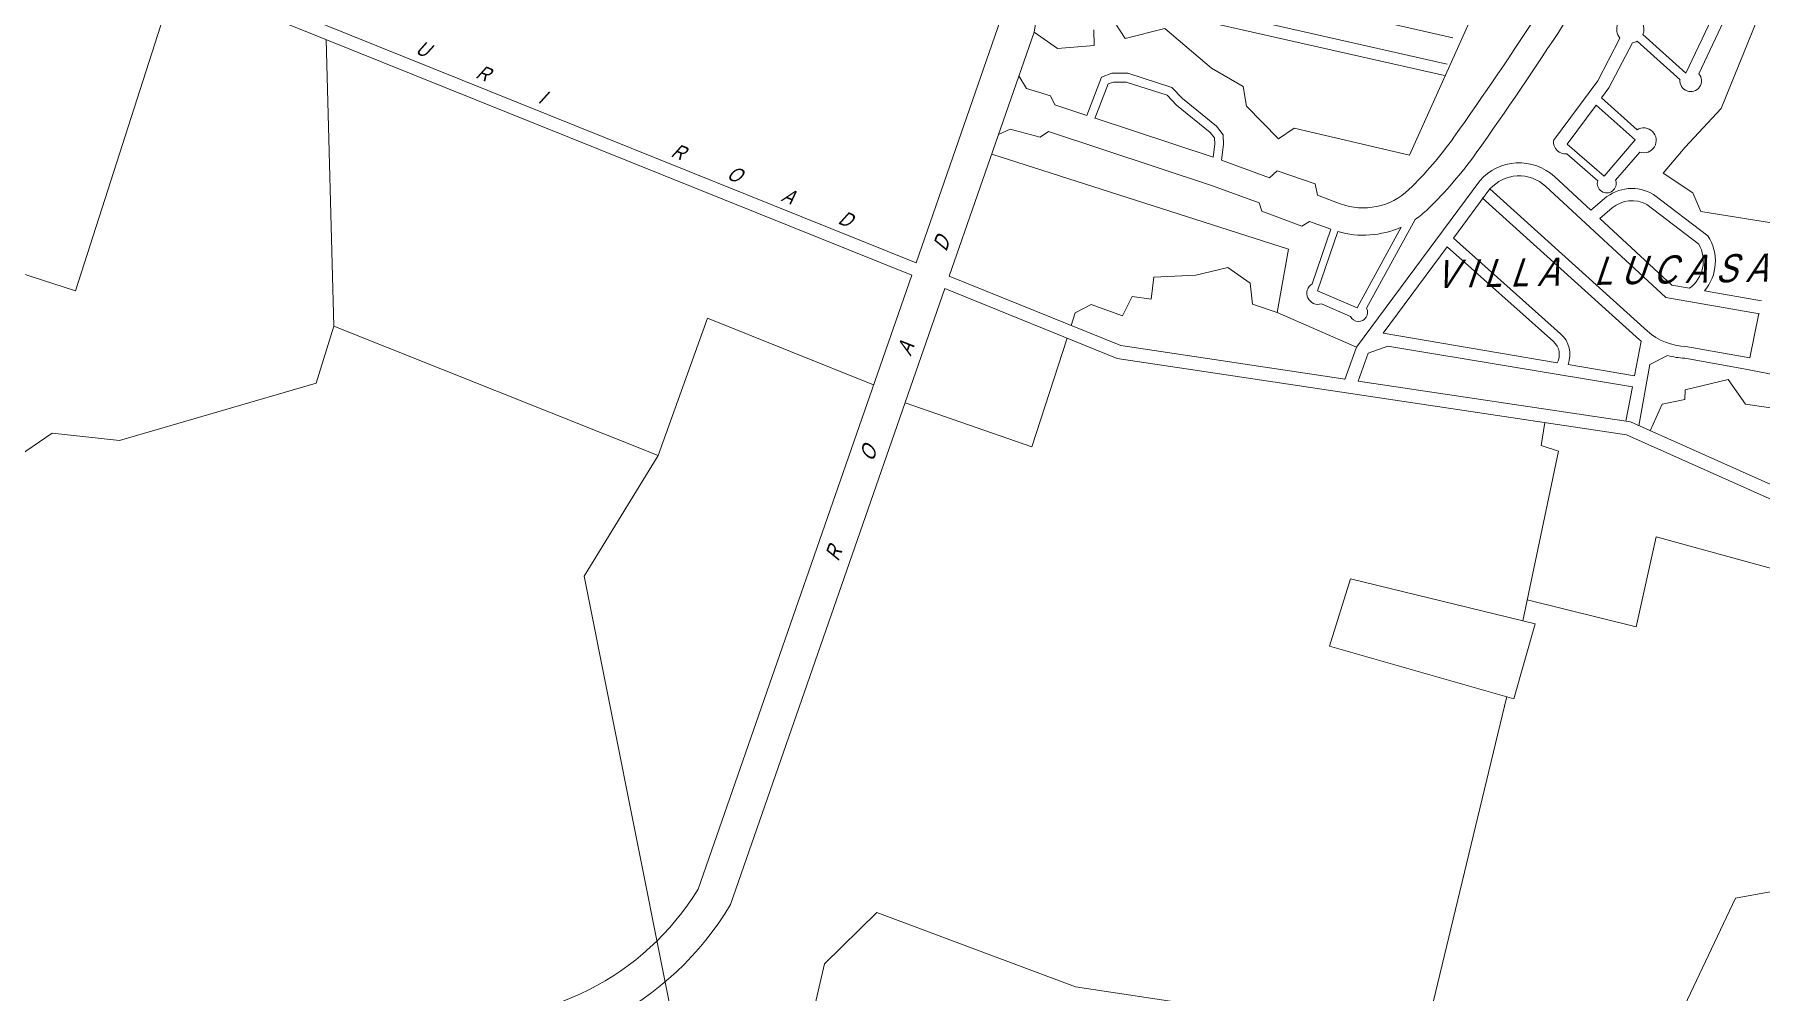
# Model space of a CAD drawing. Header units: metres. Extents: x -460 to 31334, y -1777 to 24987.
# Drawn here: x 75.641 to 76.785, y -752.607 to -751.973 of the extents above; entities that cross this region are included whole.
import ezdxf
from ezdxf.enums import TextEntityAlignment as Align

# ---------------------------------------------------------------- set-up
doc = ezdxf.new("R2010")
doc.units = ezdxf.units.M
doc.header["$MEASUREMENT"] = 0
doc.layers.add('VICINITY_MAP', color=7, linetype='Continuous', lineweight=13)
doc.styles.add('LOT_NO', font='ARIALN.TTF', dxfattribs={"width": 1.5})

msp = doc.modelspace()

# ---------------------------------------------------------------- linework, layer by layer
at = {"layer": 'VICINITY_MAP', "color": 250, "lineweight": 0}
for p, q in [((76.73534, -751.99843), (76.78261, -751.89831)), ((76.35861, -751.92424), (76.58083, -751.97505)), ((75.66765, -752.14254), (75.73322, -751.93861)), ((76.30412, -751.93858), (76.57536, -751.99997)), ((76.35455, -751.94202), (76.57708, -751.99238)), ((75.83903, -752.16605), (75.83381, -751.97607)), ((76.69985, -751.97824), (76.6843, -752.00803)), ((76.73144, -752.00276), (76.703, -751.97714)), ((76.73534, -751.99843), (76.70685, -751.97277)), ((76.6843, -752.00803), (76.67932, -752.01479)), ((76.70293, -752.03597), (76.67932, -752.01479)), ((76.67584, -752.0195), (76.65666, -752.04553)), ((76.70166, -752.04265), (76.67584, -752.0195)), ((76.65666, -752.04553), (76.68109, -752.06662)), ((76.70166, -752.04265), (76.68109, -752.06662)), ((76.70476, -752.05071), (76.68874, -752.06937)), ((76.65637, -752.05193), (76.67689, -752.06964)), ((76.52361, -752.15416), (76.55576, -752.09534)), ((76.49986, -752.10184), (76.48746, -752.13798)), ((76.50454, -752.10339), (76.49111, -752.14257)), ((76.51731, -752.154), (76.5466, -752.1004)), ((75.59878, -752.12037), (75.66765, -752.14254)), ((76.49111, -752.14257), (76.51731, -752.154)), ((76.49376, -752.15125), (76.513, -752.15964)), ((76.77765, -752.18715), (76.78374, -752.15774)), ((75.82724, -752.2039), (75.83903, -752.16605)), ((75.83903, -752.16605), (76.05406, -752.25182)), ((76.53457, -752.17066), (76.65004, -752.19032)), ((76.7057, -752.17609), (76.70133, -752.19904)), ((76.53782, -752.17921), (76.52464, -752.18404)), ((76.69994, -752.20632), (76.53782, -752.17921)), ((76.7114, -752.19143), (76.7232, -752.18547)), ((76.65721, -752.19154), (76.70133, -752.19904)), ((76.70409, -752.23203), (76.7114, -752.19143)), ((75.6968, -752.24184), (75.82724, -752.2039)), ((76.69994, -752.20632), (76.69559, -752.22911)), ((75.62633, -752.25464), (75.65222, -752.23703)), ((75.65222, -752.23703), (75.6968, -752.24184))]:
    msp.add_line(p, q, dxfattribs=at)
for points in [[(76.74386, -751.99875), (76.7897, -751.90166, 0.1893346), (76.79078, -751.88561), (76.74618, -751.81862)], [(76.2617, -751.85625, -0.1499394), (76.28099, -751.96313), (76.22499, -752.12401)], [(76.30587, -751.93898, -0.0410887), (76.3033, -751.97109), (76.24701, -752.13281)], [(76.64895, -751.93986, -0.0163445), (76.63913, -751.95607, -0.0099836), (76.58152, -752.04081, -0.0466418), (76.55171, -752.07546, -0.2893315), (76.50615, -752.08489), (76.49107, -752.07934)], [(76.66523, -751.94781, -0.0171889), (76.65429, -751.96594, -0.0099836), (76.59627, -752.05127, -0.0466418), (76.56427, -752.08848, -0.0444153), (76.55576, -752.09534, -0.0444153)], [(76.67222, -752.08921), (76.64814, -752.06697, 0.4232155), (76.59873, -752.06968), (76.51695, -752.17994), (76.50932, -752.20136)], [(76.78406, -752.15779), (76.7221, -752.14705), (76.64229, -752.0733, 0.4196958), (76.60544, -752.0751), (76.58123, -752.10775)], [(76.6002, -752.08092), (76.70463, -752.17514, 0.0075812), (76.7057, -752.17609, 0.0075812)], [(76.60544, -752.0751), (76.70987, -752.16933, 0.1797875), (76.73539, -752.17947), (76.77765, -752.18715)], [(76.67222, -752.08921), (76.68126, -752.08153, -0.3193681), (76.71381, -752.0787), (76.74987, -752.10623, -0.3357368), (76.74756, -752.14271, 3.8712848)], [(76.67817, -752.09472), (76.68647, -752.08766, -0.3133068), (76.70934, -752.08542), (76.74382, -752.11174, -0.3862906), (76.73761, -752.14098)], [(76.5466, -752.1004, -0.1762726), (76.50454, -752.10339, -0.1762726)], [(76.58123, -752.10775), (76.65225, -752.17103, -0.3123394), (76.65721, -752.19154, 2.8551931)], [(76.57702, -752.11343), (76.64757, -752.17629, -0.3472192), (76.65004, -752.19032)], [(76.2221, -752.13231), (76.08045, -752.53925, -0.2831568), (75.91131, -752.6247, 0.1602639), (75.66253, -752.69383), (75.50441, -752.77852), (75.4593, -752.81024), (75.40299, -752.86664), (75.22619, -753.12208)], [(76.24412, -752.14112), (76.102, -752.54939, -0.2860479), (75.90978, -752.64834, 0.1607334), (75.67474, -752.71416), (75.51686, -752.79872), (75.47461, -752.82844), (75.42125, -752.88187), (75.23917, -753.13854)], [(76.7232, -752.18547, 0.0611761), (76.73457, -752.18728), (76.77619, -752.19485), (76.81758, -752.20295)]]:
    msp.add_lwpolyline(points, format="xyb", dxfattribs=at)
for points in [[(75.3168, -751.92507), (75.40163, -751.90169), (75.46028, -751.88591), (75.54052, -751.87144), (75.70252, -751.91863), (75.79166, -751.94964), (76.22499, -752.12401)], [(75.307, -751.93688), (75.40394, -751.91016), (75.4622, -751.89449), (75.54005, -751.88045), (75.69985, -751.927), (75.78858, -751.95787), (76.2221, -752.13231)], [(76.81271, -751.88883), (76.75868, -752.02184), (76.73478, -752.04745), (76.72032, -752.06474), (76.73982, -752.07766), (76.74525, -752.09013), (76.80314, -752.09932)], [(76.61953, -751.90276), (76.55205, -752.05265), (76.47557, -752.03481), (76.46533, -752.04193), (76.44413, -752.02022), (76.4418, -752.00713), (76.42079, -751.9951), (76.38982, -751.96874), (76.36365, -751.97549), (76.35794, -751.96661)], [(76.34278, -751.96968), (76.34298, -751.98005), (76.3188, -751.98192), (76.3033, -751.97109)], [(76.69159, -751.97516), (76.67686, -752.00338), (76.64758, -752.04311)], [(76.31701, -752.01936), (76.31416, -752.01336), (76.29825, -752.00859), (76.29315, -752.00024)], [(76.33808, -752.02634), (76.3478, -752.00093), (76.35484, -751.99837), (76.36528, -751.99835), (76.39456, -752.00783), (76.40161, -752.01514), (76.42416, -752.03351), (76.42857, -752.0392), (76.42888, -752.04571), (76.42753, -752.05598)], [(76.34358, -752.02845), (76.35235, -752.00555), (76.35588, -752.00426), (76.36436, -752.00424), (76.39134, -752.01298), (76.39761, -752.01948), (76.41992, -752.03765), (76.42277, -752.04134), (76.42297, -752.04547), (76.42184, -752.05409)], [(76.33808, -752.02634), (76.31701, -752.01936)], [(76.31284, -752.03703), (76.30733, -752.04089), (76.28736, -752.03549), (76.27965, -752.03901)], [(76.45248, -752.08442), (76.42157, -752.07305), (76.31284, -752.03703)], [(76.42184, -752.05409), (76.34368, -752.0282)], [(76.27515, -752.05195), (76.4719, -752.11509), (76.46439, -752.15691)], [(76.45933, -752.06767), (76.42753, -752.05598)], [(76.45933, -752.06767), (76.46439, -752.06312), (76.48957, -752.07181), (76.49107, -752.07934)], [(76.45248, -752.08442), (76.45417, -752.08987), (76.4808, -752.09969), (76.48577, -752.09666)], [(76.49986, -752.10184), (76.48577, -752.09666)], [(76.73761, -752.14098), (76.72608, -752.13898), (76.67817, -752.09472)], [(76.90626, -752.09782), (76.88711, -752.18506), (76.81437, -752.22342), (76.77482, -752.21775), (76.76338, -752.2015), (76.73482, -752.20816), (76.73459, -752.21462), (76.7196, -752.21778), (76.71172, -752.23543)], [(76.57702, -752.11343), (76.53457, -752.17066)], [(76.51695, -752.17994), (76.46439, -752.15691), (76.44801, -752.15151), (76.4464, -752.13759), (76.43158, -752.12726), (76.41041, -752.13233), (76.38252, -752.13355), (76.38081, -752.1482), (76.36815, -752.14646), (76.36176, -752.15921), (76.341, -752.15165), (76.33048, -752.15717), (76.32776, -752.16555)], [(76.24412, -752.14112), (76.35833, -752.18742), (76.69605, -752.23806), (77.35169, -752.5306)], [(76.24701, -752.13281), (76.36066, -752.17889), (76.50938, -752.20119)], [(76.78553, -752.14929), (76.74756, -752.14271)], [(76.19679, -752.20501), (76.08661, -752.16071), (76.05406, -752.25182), (76.00495, -752.3317), (76.07474, -752.68168), (76.11409, -752.67675), (76.1566, -752.62196), (76.16424, -752.58861), (76.19886, -752.55473), (76.33064, -752.60397), (76.5618, -752.63878), (76.61651, -752.41161)], [(76.32505, -752.17393), (76.30167, -752.24608), (76.21775, -752.21687)], [(76.52464, -752.18404), (76.51807, -752.20249)], [(76.51807, -752.20249), (76.69853, -752.22955), (77.35501, -752.52247)], [(76.62719, -752.36126), (76.65096, -752.24888), (76.63948, -752.24504), (76.64175, -752.22992)], [(76.63012, -752.3474), (76.70232, -752.36537), (76.71556, -752.30566), (76.83079, -752.33728), (76.79717, -752.47655), (77.01181, -752.52842)], [(76.63551, -752.36328), (76.51296, -752.33354), (76.49915, -752.37818), (76.62118, -752.41294), (76.63551, -752.36328)], [(77.00352, -752.58134), (76.84681, -752.53089), (76.76829, -752.54513), (76.73239, -752.62081), (76.90475, -752.71077), (76.92956, -752.72838), (76.92621, -752.69676), (76.9516, -752.65281), (76.9584, -752.63004), (76.97558, -752.6288), (76.98652, -752.6322), (76.99536, -752.62116), (76.99141, -752.60495), (77.00352, -752.58134)]]:
    msp.add_lwpolyline(points, dxfattribs=at)
for centre, radius, start, end in [((76.69849, -751.9693), 0.00905, 156.09867, 220.35715), ((76.69849, -751.9693), 0.00905, 337.46452, 26.47983), ((76.69849, -751.9693), 0.00905, 278.63844, 299.891), ((76.73851, -752.00346), 0.00714, 174.08558, 41.35585), ((76.70741, -752.0429), 0.00825, 251.27332, 122.86257), ((76.65558, -752.04393), 0.00804, 174.15581, 275.65936), ((76.68286, -752.0715), 0.00625, 162.71981, 19.8707), ((76.49147, -752.14421), 0.0074, 122.76857, 288.01212), ((76.51834, -752.15697), 0.00597, 206.58896, 28.02135)]:
    msp.add_arc(centre, radius, start, end, dxfattribs=at)

# ---------------------------------------------------------------- texts
at = {"layer": 'VICINITY_MAP', "color": 250, "lineweight": 0, "style": 'LOT_NO', "oblique": 20}
for s, height, rotation, p in [('U', 0.00963, 338.08091, (75.8951, -751.98927)), ('R', 0.00963, 338.08091, (75.93503, -752.00534)), ('I', 0.00963, 338.08091, (75.97413, -752.02107)), ('R', 0.00963, 338.08091, (76.06448, -752.05743)), ('O', 0.00963, 338.08091, (76.10167, -752.07239)), ('A', 0.00963, 338.08091, (76.13746, -752.08679)), ('D', 0.00963, 338.08091, (76.17522, -752.10199)), ('D', 0.01011, 70.80843, (76.24928, -752.11411)), ('V I L L A    L U C A S A N', 0.0185698, 1.14207, (76.69001, -752.14402)), ('A', 0.01011, 70.80843, (76.22559, -752.18368)), ('O', 0.01011, 70.80843, (76.20075, -752.25306)), ('R', 0.01011, 70.80843, (76.1778, -752.31953))]:
    msp.add_text(s, height=height, rotation=rotation, dxfattribs=at).set_placement(p, align=Align.BOTTOM_CENTER)

doc.saveas('drawing.dxf')
